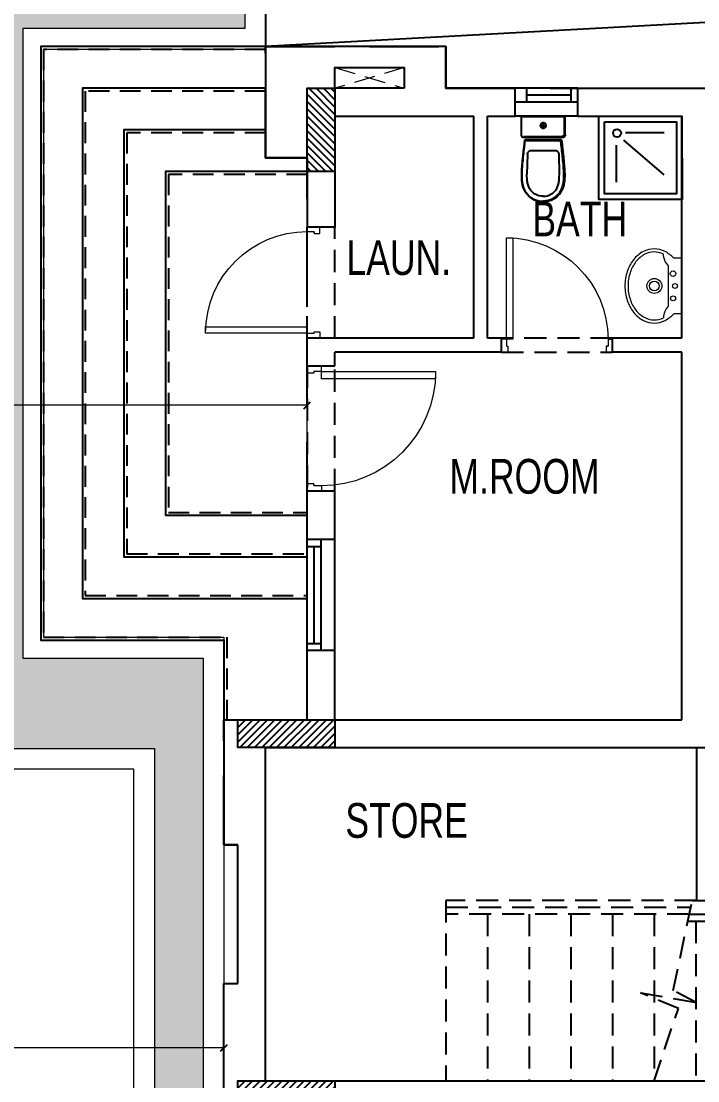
# Model space of a CAD drawing. Header units: centimetres. Extents: x 7997 to 116674, y 1017 to 13844.
# Drawn here: x 16267 to 16755, y 11440 to 12204 of the extents above; entities that cross this region are included whole.
import ezdxf

# ---------------------------------------------------------------- set-up
doc = ezdxf.new("R2010")
doc.units = ezdxf.units.CM
doc.header["$LTSCALE"] = 200
doc.header["$PDMODE"] = 2
for name, pattern in [('$0$$1$DASHED', [0.75, 0.5, -0.25]), ('$0$A-106-Typical Floor Plan$0$HIDDEN', [0.375, 0.25, -0.125]), ('A-106-Typical Floor Plan$0$HIDDEN', [0.375, 0.25, -0.125]), ('DASHED2', [0.375, 0.25, -0.125]), ('HIDDEN2', [4.7625, 3.175, -1.5875])]:
    doc.linetypes.add(name, pattern=pattern)
for name, color, linetype, lineweight in [('$0$$1$HAT', 8, 'Continuous', 9), ('$0$FIXTURE', 6, 'Continuous', 13), ('$0$WALL', 3, 'Continuous', 25), ('FIXTURE', 6, 'Continuous', 13), ('HAT', 8, 'Continuous', 9), ('TEXT', 6, 'Continuous', 18), ('WALL', 3, 'Continuous', 25)]:
    doc.layers.add(name, color=color, linetype=linetype, lineweight=lineweight)
for name, color, linetype in [('$0$BATH-FUR', 8, 'Continuous'), ('$0$STEPS', 7, 'Continuous'), ('COL', 1, 'Continuous'), ('DIM', 11, 'Continuous'), ('STEPS', 7, 'Continuous'), ('WINDOR', 6, 'Continuous'), ('Z-RUBBER', 8, 'Continuous')]:
    doc.layers.add(name, color=color, linetype=linetype)
doc.styles.add('style8', font='swisscl.ttf', dxfattribs={"width": 0.8})
doc.styles.add('T1', font='times.ttf')
doc.styles.add('T2', font='')
doc.styles.get('T2').set_extended_font_data('Elisia')
doc.dimstyles.new('NORMAL', dxfattribs={"dimtxt": 18, "dimasz": 5, "dimexe": 5, "dimexo": 5, "dimgap": 1, "dimtad": 0, "dimdec": 0, "dimdsep": 46, "dimtxsty": 'T2', "dimblk1": 'OBLIQUE', "dimblk2": 'OBLIQUE', "dimsah": 1, "dimcen": 0.09, "dimclrd": 4, "dimclre": 4, "dimclrt": 6, "dimadec": 0, "dimazin": 0, "dimtfac": 1, "dimtdec": 0, "dimtofl": 0, "dimtmove": 1, "dimatfit": 2, "dimldrblk": 'OPEN30', "dimfxl": 0, "dimtolj": 1, "dimtzin": 0, "dimlwd": 5, "dimlwe": 5, "dimarcsym": 0})
pattern_1 = [(45, (-39757.2027, -54636.4848), (-2.65165043, 2.65165043), [])]

# ---------------------------------------------------------------- blocks, each defined once
blk = doc.blocks.new('01-PLOT LAYOUT-selattin')
at = {"layer": 'Defpoints', "color": 0, "linetype": 'DASHED2'}
blk.add_lwpolyline([(2808.99, 2044.41), (2392.99, 2044.41), (2392.99, 2349.91), (2080.99, 2349.91), (2080.99, 2429.91), (2110.99, 2429.91), (2110.99, 2844.91), (2050.99, 2844.91), (2050.99, 2934.91), (2060.99, 2934.91), (2060.99, 3034.91), (2050.99, 3034.91), (2050.99, 3124.91), (2110.99, 3124.91), (2110.99, 3529.91), (2080.99, 3529.91), (2080.99, 3609.91), (2210.99, 3609.91), (2210.99, 3579.91), (2700.99, 3579.91), (2700.99, 3689.91), (3020.99, 3689.91)], dxfattribs=at)
blk = doc.blocks.new('_OBLIQUE')
at = {"color": 0, "linetype": 'ByBlock'}
blk.add_line((-0.5, -0.5), (0.5, 0.5), dxfattribs=at)
blk = doc.blocks.new('*D1467')
at = {"layer": 'Defpoints', "color": 0, "transparency": 16777216}
for p in [(15130.57, 11927.05), (15130.57, 11902.86), (16473.57, 11902.86)]:
    blk.add_point(p, dxfattribs=at)
at = {"layer": 'DIM', "color": 4, "lineweight": 5, "transparency": 16777216}
for p, q in [((15130.57, 11907.86), (15130.57, 11932.05)), ((16473.57, 11907.86), (16473.57, 11932.05)), ((15130.57, 11927.05), (15747.92, 11927.05)), ((16473.57, 11927.05), (15856.22, 11927.05))]:
    blk.add_line(p, q, dxfattribs=at)
at = {"layer": 'DIM', "color": 4, "lineweight": 5, "transparency": 16777216, "xscale": 5, "yscale": 5, "zscale": 5, "rotation": 180}
blk.add_blockref('_OBLIQUE', (15130.57, 11927.05), dxfattribs=at)
at = {"layer": 'DIM', "color": 4, "lineweight": 5, "transparency": 16777216, "xscale": 5, "yscale": 5, "zscale": 5}
blk.add_blockref('_OBLIQUE', (16473.57, 11927.05), dxfattribs=at)
at = {"layer": 'DIM', "color": 6, "transparency": 16777216, "insert": (15802.07, 11927.05), "char_height": 40, "attachment_point": 5, "style": 'T1'}
blk.add_mtext('\\A1;1343', dxfattribs=at)
blk = doc.blocks.new('_Open30')
at = {"color": 0, "linetype": 'ByBlock', "lineweight": -2}
for p, q in [((-1, 0.27), (0, 0)), ((0, 0), (-1, -0.27)), ((0, 0), (-1, 0))]:
    blk.add_line(p, q, dxfattribs=at)
blk = doc.blocks.new('*D1468')
at = {"layer": 'Defpoints', "color": 0, "transparency": 16777216}
for p in [(15130.57, 11465.36), (16413.57, 11465.36), (15130.57, 11464.11)]:
    blk.add_point(p, dxfattribs=at)
at = {"layer": 'DIM', "color": 4, "lineweight": 5, "transparency": 16777216}
for p, q in [((15130.57, 11464.11), (15717.92, 11464.11)), ((15130.57, 11460.36), (15130.57, 11459.11)), ((16413.57, 11464.11), (15826.22, 11464.11)), ((16413.57, 11460.36), (16413.57, 11459.11))]:
    blk.add_line(p, q, dxfattribs=at)
at = {"layer": 'DIM', "color": 4, "lineweight": 5, "transparency": 16777216, "xscale": 5, "yscale": 5, "zscale": 5, "rotation": 180}
blk.add_blockref('_OBLIQUE', (15130.57, 11464.11), dxfattribs=at)
at = {"layer": 'DIM', "color": 4, "lineweight": 5, "transparency": 16777216, "xscale": 5, "yscale": 5, "zscale": 5}
blk.add_blockref('_OBLIQUE', (16413.57, 11464.11), dxfattribs=at)
at = {"layer": 'DIM', "color": 6, "transparency": 16777216, "insert": (15772.07, 11464.11), "char_height": 40, "attachment_point": 5, "style": 'T1'}
blk.add_mtext('\\A1;1283', dxfattribs=at)
blk = doc.blocks.new('A$C414D25BB')
at = {"layer": 'Z-RUBBER', "ltscale": 0.05}
h = blk.add_hatch(dxfattribs=at)
h.set_pattern_fill('ANSI31', color=256, style=0)
h.set_pattern_definition([(45, (-21734.0303, -7392.24753), (-0.08838834765, 0.08838834765), [])])
h.paths.add_polyline_path([(0.114, 0.0618, -5.138733), (0.1155, 0.0618), (0.1155, 0.0603), (0.1162, 0.0603), (0.1155, 0.0581), (0.1162, 0.0581), (0.1147, 0.0556), (0.1132, 0.0581), (0.114, 0.0581), (0.1132, 0.0603), (0.114, 0.0603)])
at = {"layer": 'FIXTURE'}
for p, q in [((0.8572, 0.9156), (0.8572, 0.1156)), ((0.9072, 0.9156), (0.8572, 0.9156)), ((0.9072, 0.1156), (0.9072, 0.9156)), ((0.1072, 0.1156), (0.0722, 0.1156)), ((0.0722, 0.1156), (0.0722, 0.0156)), ((0.1072, 0.1156), (0.1072, 0.0616)), ((0.8572, 0.1156), (0.9072, 0.1156)), ((0.9072, 0.1156), (0.9472, 0.1156)), ((0.9072, 0.1156), (0.9072, 0.0616)), ((0.9472, 0.1156), (0.9472, 0.0156)), ((0.1222, 0.0156), (0.0722, 0.0156)), ((0.1192, 0.0616), (0.1072, 0.0616)), ((0.1122, 0.0616), (0.1222, 0.0616)), ((0.1222, 0.0616), (0.1222, 0.0156)), ((0.9072, 0.0616), (0.8972, 0.0616)), ((0.8972, 0.0616), (0.8972, 0.0156)), ((0.8972, 0.0156), (0.9472, 0.0156))]:
    blk.add_line(p, q, dxfattribs=at)
blk.add_lwpolyline([(0.9055, 0.0616), (0.904, 0.0616)], dxfattribs=at)
blk.add_arc((0.9072, 0.1156), 0.8, 90, 180, dxfattribs=at)
blk = doc.blocks.new('$0$CLOSET')
at = {"layer": '$0$BATH-FUR', "color": 8, "linetype": 'Continuous'}
for p, q in [((-2144343.9545, -2148345.8703), (-2144343.9545, -2148345.497)), ((-2144343.9479, -2148345.8638), (-2144343.9479, -2148345.5036)), ((-2144343.781, -2148345.5189), (-2144343.781, -2148345.8484)), ((-2144343.7744, -2148345.5189), (-2144343.7744, -2148345.8484)), ((-2144343.7113, -2148345.524), (-2144343.7525, -2148345.529)), ((-2144343.7525, -2148345.529), (-2144343.7525, -2148345.8386)), ((-2144343.7459, -2148345.5348), (-2144343.7459, -2148345.8328)), ((-2144343.7459, -2148345.8328), (-2144343.7459, -2148345.5348)), ((-2144343.6936, -2148345.5219), (-2144343.7113, -2148345.524)), ((-2144343.6764, -2148345.52), (-2144343.6936, -2148345.5219)), ((-2144343.6597, -2148345.5181), (-2144343.6764, -2148345.52)), ((-2144343.6433, -2148345.5164), (-2144343.6597, -2148345.5181)), ((-2144343.627, -2148345.5147), (-2144343.6433, -2148345.5164)), ((-2144343.6106, -2148345.513), (-2144343.627, -2148345.5147)), ((-2144343.5942, -2148345.5114), (-2144343.6106, -2148345.513)), ((-2144343.5774, -2148345.5097), (-2144343.5942, -2148345.5114)), ((-2144343.5605, -2148345.5081), (-2144343.5774, -2148345.5097)), ((-2144343.5436, -2148345.5066), (-2144343.5605, -2148345.5081)), ((-2144343.5269, -2148345.5052), (-2144343.5436, -2148345.5066)), ((-2144343.5104, -2148345.504), (-2144343.5269, -2148345.5052)), ((-2144343.4943, -2148345.5029), (-2144343.5104, -2148345.504)), ((-2144343.4787, -2148345.5022), (-2144343.4943, -2148345.5029)), ((-2144343.4639, -2148345.5017), (-2144343.4787, -2148345.5022)), ((-2144343.4499, -2148345.5015), (-2144343.4639, -2148345.5017)), ((-2144343.4367, -2148345.5017), (-2144343.4499, -2148345.5015)), ((-2144343.4241, -2148345.5022), (-2144343.4367, -2148345.5017)), ((-2144343.4121, -2148345.5031), (-2144343.4241, -2148345.5022)), ((-2144343.4006, -2148345.5043), (-2144343.4121, -2148345.5031)), ((-2144343.3895, -2148345.5059), (-2144343.4006, -2148345.5043)), ((-2144343.3787, -2148345.5079), (-2144343.3895, -2148345.5059)), ((-2144343.3682, -2148345.5103), (-2144343.3787, -2148345.5079)), ((-2144343.3578, -2148345.513), (-2144343.3682, -2148345.5103)), ((-2144343.3475, -2148345.5163), (-2144343.3578, -2148345.513)), ((-2144343.3373, -2148345.5202), (-2144343.3475, -2148345.5163)), ((-2144343.3272, -2148345.5248), (-2144343.3373, -2148345.5202)), ((-2144343.3171, -2148345.5302), (-2144343.3272, -2148345.5248)), ((-2144343.307, -2148345.5367), (-2144343.3171, -2148345.5302)), ((-2144343.6637, -2148345.5842), (-2144343.6637, -2148345.7825)), ((-2144343.6319, -2148345.5514), (-2144343.4631, -2148345.5464)), ((-2144343.4382, -2148345.5464), (-2144343.4631, -2148345.5463)), ((-2144343.427, -2148345.5469), (-2144343.4382, -2148345.5464)), ((-2144343.4165, -2148345.5476), (-2144343.427, -2148345.5469)), ((-2144343.4066, -2148345.5487), (-2144343.4165, -2148345.5476)), ((-2144343.3972, -2148345.55), (-2144343.4066, -2148345.5487)), ((-2144343.3881, -2148345.5517), (-2144343.3972, -2148345.55)), ((-2144343.3792, -2148345.5536), (-2144343.3881, -2148345.5517)), ((-2144343.3708, -2148345.5559), (-2144343.3792, -2148345.5536)), ((-2144343.3628, -2148345.5584), (-2144343.3708, -2148345.5559)), ((-2144343.3552, -2148345.5612), (-2144343.3628, -2148345.5584)), ((-2144343.3478, -2148345.5645), (-2144343.3552, -2148345.5612)), ((-2144343.3404, -2148345.5685), (-2144343.3478, -2148345.5645)), ((-2144343.3329, -2148345.5732), (-2144343.3404, -2148345.5685)), ((-2144343.3251, -2148345.5789), (-2144343.3329, -2148345.5732)), ((-2144343.3171, -2148345.5856), (-2144343.3251, -2148345.5789)), ((-2144343.3092, -2148345.5933), (-2144343.3171, -2148345.5856)), ((-2144343.3016, -2148345.6018), (-2144343.3092, -2148345.5933)), ((-2144343.2967, -2148345.5442), (-2144343.307, -2148345.5367)), ((-2144343.2947, -2148345.6112), (-2144343.3016, -2148345.6018)), ((-2144343.2864, -2148345.553), (-2144343.2967, -2148345.5442)), ((-2144343.2885, -2148345.6218), (-2144343.2947, -2148345.6112)), ((-2144343.2832, -2148345.6338), (-2144343.2885, -2148345.6218)), ((-2144343.276, -2148345.5631), (-2144343.2864, -2148345.553)), ((-2144343.2659, -2148345.5747), (-2144343.276, -2148345.5631)), ((-2144343.2564, -2148345.5879), (-2144343.2659, -2148345.5747)), ((-2144343.2478, -2148345.6028), (-2144343.2564, -2148345.5879)), ((-2144343.2406, -2148345.6197), (-2144343.2478, -2148345.6028)), ((-2144343.2349, -2148345.6387), (-2144343.2406, -2148345.6197)), ((-2144343.9045, -2148345.6837), (-2144343.8426, -2148345.6837)), ((-2144343.8736, -2148345.6527), (-2144343.8736, -2148345.7146)), ((-2144343.2789, -2148345.6476), (-2144343.2832, -2148345.6338)), ((-2144343.276, -2148345.6638), (-2144343.2789, -2148345.6476)), ((-2144343.276, -2148345.7029), (-2144343.2789, -2148345.7191)), ((-2144343.2749, -2148345.6822), (-2144343.276, -2148345.6638)), ((-2144343.2749, -2148345.6846), (-2144343.276, -2148345.7029)), ((-2144343.2378, -2148345.7069), (-2144343.2414, -2148345.7274)), ((-2144343.2365, -2148345.6832), (-2144343.2378, -2148345.7069)), ((-2144343.2313, -2148345.66), (-2144343.2349, -2148345.6387)), ((-2144343.2349, -2148345.7289), (-2144343.2313, -2148345.7076)), ((-2144343.23, -2148345.6841), (-2144343.2313, -2148345.66)), ((-2144343.2313, -2148345.7076), (-2144343.23, -2148345.6835)), ((-2144343.3552, -2148345.8055), (-2144343.3628, -2148345.8083)), ((-2144343.3478, -2148345.8022), (-2144343.3552, -2148345.8055)), ((-2144343.3404, -2148345.7982), (-2144343.3478, -2148345.8022)), ((-2144343.3329, -2148345.7935), (-2144343.3404, -2148345.7982)), ((-2144343.3251, -2148345.7879), (-2144343.3329, -2148345.7935)), ((-2144343.3171, -2148345.7811), (-2144343.3251, -2148345.7879)), ((-2144343.3092, -2148345.7734), (-2144343.3171, -2148345.7811)), ((-2144343.3016, -2148345.7649), (-2144343.3092, -2148345.7734)), ((-2144343.2947, -2148345.7555), (-2144343.3016, -2148345.7649)), ((-2144343.2885, -2148345.745), (-2144343.2947, -2148345.7555)), ((-2144343.2808, -2148345.7999), (-2144343.2908, -2148345.8097)), ((-2144343.2832, -2148345.7329), (-2144343.2885, -2148345.745)), ((-2144343.2864, -2148345.8146), (-2144343.276, -2148345.8045)), ((-2144343.2789, -2148345.7191), (-2144343.2832, -2148345.7329)), ((-2144343.2711, -2148345.7888), (-2144343.2808, -2148345.7999)), ((-2144343.276, -2148345.8045), (-2144343.2659, -2148345.7929)), ((-2144343.2619, -2148345.7762), (-2144343.2711, -2148345.7888)), ((-2144343.2659, -2148345.7929), (-2144343.2564, -2148345.7797)), ((-2144343.2537, -2148345.7618), (-2144343.2619, -2148345.7762)), ((-2144343.2564, -2148345.7797), (-2144343.2478, -2148345.7648)), ((-2144343.2468, -2148345.7457), (-2144343.2537, -2148345.7618)), ((-2144343.2478, -2148345.7648), (-2144343.2406, -2148345.7479)), ((-2144343.2414, -2148345.7274), (-2144343.2468, -2148345.7457)), ((-2144343.2406, -2148345.7479), (-2144343.2349, -2148345.7289)), ((-2144343.7963, -2148345.8703), (-2144343.9545, -2148345.8703)), ((-2144343.7963, -2148345.8638), (-2144343.9479, -2148345.8638)), ((-2144343.7525, -2148345.8386), (-2144343.7113, -2148345.8436)), ((-2144343.7105, -2148345.8371), (-2144343.7459, -2148345.8328)), ((-2144343.7113, -2148345.8436), (-2144343.6936, -2148345.8457)), ((-2144343.6928, -2148345.8392), (-2144343.7105, -2148345.8371)), ((-2144343.6936, -2148345.8457), (-2144343.6764, -2148345.8476)), ((-2144343.6757, -2148345.8411), (-2144343.6928, -2148345.8392)), ((-2144343.6764, -2148345.8476), (-2144343.6597, -2148345.8495)), ((-2144343.659, -2148345.8429), (-2144343.6757, -2148345.8411)), ((-2144343.6597, -2148345.8495), (-2144343.6433, -2148345.8512)), ((-2144343.6426, -2148345.8447), (-2144343.659, -2148345.8429)), ((-2144343.6433, -2148345.8512), (-2144343.627, -2148345.8529)), ((-2144343.6263, -2148345.8464), (-2144343.6426, -2148345.8447)), ((-2144343.6319, -2148345.8153), (-2144343.4631, -2148345.8203)), ((-2144343.627, -2148345.8529), (-2144343.6106, -2148345.8546)), ((-2144343.61, -2148345.848), (-2144343.6263, -2148345.8464)), ((-2144343.6106, -2148345.8546), (-2144343.5942, -2148345.8562)), ((-2144343.5935, -2148345.8497), (-2144343.61, -2148345.848)), ((-2144343.5942, -2148345.8562), (-2144343.5774, -2148345.8579)), ((-2144343.5768, -2148345.8513), (-2144343.5935, -2148345.8497)), ((-2144343.5774, -2148345.8579), (-2144343.5605, -2148345.8595)), ((-2144343.5599, -2148345.8529), (-2144343.5768, -2148345.8513)), ((-2144343.5605, -2148345.8595), (-2144343.5436, -2148345.861)), ((-2144343.5431, -2148345.8544), (-2144343.5599, -2148345.8529)), ((-2144343.5436, -2148345.861), (-2144343.5269, -2148345.8624)), ((-2144343.5263, -2148345.8558), (-2144343.5431, -2148345.8544)), ((-2144343.5269, -2148345.8624), (-2144343.5104, -2148345.8636)), ((-2144343.5099, -2148345.8571), (-2144343.5263, -2148345.8558)), ((-2144343.5104, -2148345.8636), (-2144343.4943, -2148345.8646)), ((-2144343.4939, -2148345.8581), (-2144343.5099, -2148345.8571)), ((-2144343.4943, -2148345.8646), (-2144343.4787, -2148345.8654)), ((-2144343.4785, -2148345.8589), (-2144343.4939, -2148345.8581)), ((-2144343.4787, -2148345.8654), (-2144343.4639, -2148345.8659)), ((-2144343.4638, -2148345.8593), (-2144343.4785, -2148345.8589)), ((-2144343.4639, -2148345.8659), (-2144343.4499, -2148345.8661)), ((-2144343.4499, -2148345.8595), (-2144343.4638, -2148345.8593)), ((-2144343.4382, -2148345.8203), (-2144343.4631, -2148345.8205)), ((-2144343.4369, -2148345.8593), (-2144343.4499, -2148345.8595)), ((-2144343.4499, -2148345.8661), (-2144343.4367, -2148345.8659)), ((-2144343.427, -2148345.8198), (-2144343.4382, -2148345.8203)), ((-2144343.4245, -2148345.8588), (-2144343.4369, -2148345.8593)), ((-2144343.4367, -2148345.8659), (-2144343.4241, -2148345.8654)), ((-2144343.4165, -2148345.8191), (-2144343.427, -2148345.8198)), ((-2144343.4127, -2148345.858), (-2144343.4245, -2148345.8588)), ((-2144343.4241, -2148345.8654), (-2144343.4121, -2148345.8645)), ((-2144343.4066, -2148345.818), (-2144343.4165, -2148345.8191)), ((-2144343.4014, -2148345.8567), (-2144343.4127, -2148345.858)), ((-2144343.4121, -2148345.8645), (-2144343.4006, -2148345.8633)), ((-2144343.3972, -2148345.8167), (-2144343.4066, -2148345.818)), ((-2144343.3906, -2148345.8552), (-2144343.4014, -2148345.8567)), ((-2144343.4006, -2148345.8633), (-2144343.3895, -2148345.8617)), ((-2144343.3881, -2148345.815), (-2144343.3972, -2148345.8167)), ((-2144343.38, -2148345.8532), (-2144343.3906, -2148345.8552)), ((-2144343.3895, -2148345.8617), (-2144343.3787, -2148345.8597)), ((-2144343.3792, -2148345.8131), (-2144343.3881, -2148345.815)), ((-2144343.3697, -2148345.8509), (-2144343.38, -2148345.8532)), ((-2144343.3708, -2148345.8108), (-2144343.3792, -2148345.8131)), ((-2144343.3787, -2148345.8597), (-2144343.3682, -2148345.8573)), ((-2144343.3628, -2148345.8083), (-2144343.3708, -2148345.8108)), ((-2144343.3596, -2148345.8482), (-2144343.3697, -2148345.8509)), ((-2144343.3682, -2148345.8573), (-2144343.3578, -2148345.8546)), ((-2144343.3496, -2148345.8451), (-2144343.3596, -2148345.8482)), ((-2144343.3578, -2148345.8546), (-2144343.3475, -2148345.8513)), ((-2144343.3398, -2148345.8414), (-2144343.3496, -2148345.8451)), ((-2144343.3475, -2148345.8513), (-2144343.3373, -2148345.8474)), ((-2144343.3301, -2148345.8369), (-2144343.3398, -2148345.8414)), ((-2144343.3373, -2148345.8474), (-2144343.3272, -2148345.8428)), ((-2144343.3204, -2148345.8317), (-2144343.3301, -2148345.8369)), ((-2144343.3272, -2148345.8428), (-2144343.3171, -2148345.8374)), ((-2144343.3107, -2148345.8255), (-2144343.3204, -2148345.8317)), ((-2144343.3171, -2148345.8374), (-2144343.307, -2148345.8309)), ((-2144343.3008, -2148345.8182), (-2144343.3107, -2148345.8255)), ((-2144343.307, -2148345.8309), (-2144343.2967, -2148345.8234)), ((-2144343.2908, -2148345.8097), (-2144343.3008, -2148345.8182)), ((-2144343.2967, -2148345.8234), (-2144343.2864, -2148345.8146))]:
    blk.add_line(p, q, dxfattribs=at)
blk.add_circle((-2144343.8736, -2148345.6838), 0.0231, dxfattribs=at)
for centre, radius, start, end in [((-2144343.6309, -2148345.5842), 0.0329, 91.69685, 180), ((-2144343.6309, -2148345.7825), 0.0329, 180, 268.30316), ((-2144343.7963, -2148345.8484), 0.0219, 270, 0), ((-2144343.7963, -2148345.8484), 0.0153, 270, 0)]:
    blk.add_arc(centre, radius, start, end, dxfattribs=at)
at = {"color": 8, "ltscale": 0.001}
for p, q in [((-2144343.9545, -2148345.497), (-2144343.7963, -2148345.497)), ((-2144343.9545, -2148345.8703), (-2144343.9545, -2148345.497)), ((-2144343.7963, -2148345.497), (-2144343.7906, -2148345.4978)), ((-2144343.7906, -2148345.4978), (-2144343.7839, -2148345.5008)), ((-2144343.7839, -2148345.5008), (-2144343.7794, -2148345.505)), ((-2144343.7794, -2148345.505), (-2144343.7759, -2148345.5111)), ((-2144343.7759, -2148345.5111), (-2144343.7744, -2148345.5189)), ((-2144343.7744, -2148345.5189), (-2144343.7744, -2148345.8484)), ((-2144343.6907, -2148345.5216), (-2144343.7525, -2148345.529)), ((-2144343.7525, -2148345.529), (-2144343.7525, -2148345.8386)), ((-2144343.6515, -2148345.5172), (-2144343.6907, -2148345.5216)), ((-2144343.6224, -2148345.5142), (-2144343.6515, -2148345.5172)), ((-2144343.5942, -2148345.5114), (-2144343.6224, -2148345.5142)), ((-2144343.5662, -2148345.5087), (-2144343.5942, -2148345.5114)), ((-2144343.5223, -2148345.5049), (-2144343.5662, -2148345.5087)), ((-2144343.5042, -2148345.5036), (-2144343.5223, -2148345.5049)), ((-2144343.4922, -2148345.5028), (-2144343.5042, -2148345.5036)), ((-2144343.4713, -2148345.5019), (-2144343.4922, -2148345.5028)), ((-2144343.4518, -2148345.5015), (-2144343.4713, -2148345.5019)), ((-2144343.4304, -2148345.502), (-2144343.4518, -2148345.5015)), ((-2144343.4043, -2148345.5039), (-2144343.4304, -2148345.502)), ((-2144343.3877, -2148345.5063), (-2144343.4043, -2148345.5039)), ((-2144343.3714, -2148345.5096), (-2144343.3877, -2148345.5063)), ((-2144343.3526, -2148345.5147), (-2144343.3714, -2148345.5096)), ((-2144343.3424, -2148345.5182), (-2144343.3526, -2148345.5147)), ((-2144343.3272, -2148345.5248), (-2144343.3424, -2148345.5182)), ((-2144343.3145, -2148345.5319), (-2144343.3272, -2148345.5248)), ((-2144343.3036, -2148345.5392), (-2144343.3145, -2148345.5319)), ((-2144343.2887, -2148345.5511), (-2144343.3036, -2148345.5392)), ((-2144343.276, -2148345.5631), (-2144343.2887, -2148345.5511)), ((-2144343.2639, -2148345.5775), (-2144343.276, -2148345.5631)), ((-2144343.2507, -2148345.5979), (-2144343.2639, -2148345.5775)), ((-2144343.2406, -2148345.6197), (-2144343.2507, -2148345.5979)), ((-2144343.2349, -2148345.6387), (-2144343.2406, -2148345.6197)), ((-2144343.2331, -2148345.6494), (-2144343.2349, -2148345.6387)), ((-2144343.2349, -2148345.7289), (-2144343.2313, -2148345.7076)), ((-2144343.231, -2148345.6647), (-2144343.2331, -2148345.6494)), ((-2144343.2313, -2148345.7076), (-2144343.2305, -2148345.693)), ((-2144343.2302, -2148345.6806), (-2144343.231, -2148345.6647)), ((-2144343.2305, -2148345.693), (-2144343.2302, -2148345.6806)), ((-2144343.2832, -2148345.8114), (-2144343.2731, -2148345.8011)), ((-2144343.2731, -2148345.8011), (-2144343.2635, -2148345.7896)), ((-2144343.2635, -2148345.7896), (-2144343.2552, -2148345.7777)), ((-2144343.2552, -2148345.7777), (-2144343.2442, -2148345.7563)), ((-2144343.2442, -2148345.7563), (-2144343.24, -2148345.7461)), ((-2144343.24, -2148345.7461), (-2144343.2349, -2148345.7289)), ((-2144343.7963, -2148345.8703), (-2144343.9545, -2148345.8703)), ((-2144343.7919, -2148345.8699), (-2144343.7963, -2148345.8703)), ((-2144343.7854, -2148345.8674), (-2144343.7919, -2148345.8699)), ((-2144343.7808, -2148345.8639), (-2144343.7854, -2148345.8674)), ((-2144343.7786, -2148345.8613), (-2144343.7808, -2148345.8639)), ((-2144343.7759, -2148345.8564), (-2144343.7786, -2148345.8613)), ((-2144343.7744, -2148345.8484), (-2144343.7759, -2148345.8564)), ((-2144343.7525, -2148345.8386), (-2144343.6515, -2148345.8504)), ((-2144343.6515, -2148345.8504), (-2144343.5858, -2148345.857)), ((-2144343.5858, -2148345.857), (-2144343.5269, -2148345.8624)), ((-2144343.5269, -2148345.8624), (-2144343.4865, -2148345.865)), ((-2144343.4865, -2148345.865), (-2144343.4464, -2148345.866)), ((-2144343.4464, -2148345.866), (-2144343.421, -2148345.8651)), ((-2144343.421, -2148345.8651), (-2144343.4006, -2148345.8633)), ((-2144343.4006, -2148345.8633), (-2144343.3787, -2148345.8597)), ((-2144343.3787, -2148345.8597), (-2144343.363, -2148345.8559)), ((-2144343.363, -2148345.8559), (-2144343.3475, -2148345.8513)), ((-2144343.3475, -2148345.8513), (-2144343.3323, -2148345.8451)), ((-2144343.3323, -2148345.8451), (-2144343.3171, -2148345.8374)), ((-2144343.3171, -2148345.8374), (-2144343.3039, -2148345.8286)), ((-2144343.3039, -2148345.8286), (-2144343.2944, -2148345.8213)), ((-2144343.2944, -2148345.8213), (-2144343.2832, -2148345.8114))]:
    blk.add_line(p, q, dxfattribs=at)
at = {"layer": 'WALL', "extrusion": (0, 0, -1)}
for p, q in [((-2144343.9545, -2148345.497), (-2144343.7934, -2148345.4974)), ((-2144343.9545, -2148345.5064), (-2144343.9545, -2148345.497)), ((-2144343.9545, -2148345.8703), (-2144343.9545, -2148345.5064)), ((-2144343.7934, -2148345.4974), (-2144343.7873, -2148345.4993)), ((-2144343.7873, -2148345.4993), (-2144343.7794, -2148345.505)), ((-2144343.7794, -2148345.505), (-2144343.7776, -2148345.508)), ((-2144343.7776, -2148345.508), (-2144343.7751, -2148345.515)), ((-2144343.7751, -2148345.515), (-2144343.7744, -2148345.5189)), ((-2144343.7744, -2148345.5189), (-2144343.7744, -2148345.8484)), ((-2144343.7525, -2148345.529), (-2144343.6907, -2148345.5216)), ((-2144343.7525, -2148345.5476), (-2144343.7525, -2148345.529)), ((-2144343.6907, -2148345.5216), (-2144343.6597, -2148345.5181)), ((-2144343.6597, -2148345.5181), (-2144343.6433, -2148345.5164)), ((-2144343.6433, -2148345.5164), (-2144343.6188, -2148345.5138)), ((-2144343.6188, -2148345.5138), (-2144343.6024, -2148345.5122)), ((-2144343.6024, -2148345.5122), (-2144343.5802, -2148345.51)), ((-2144343.5802, -2148345.51), (-2144343.5662, -2148345.5087)), ((-2144343.5662, -2148345.5087), (-2144343.5443, -2148345.5068)), ((-2144343.5443, -2148345.5068), (-2144343.5269, -2148345.5052)), ((-2144343.5269, -2148345.5052), (-2144343.5042, -2148345.5036)), ((-2144343.5042, -2148345.5036), (-2144343.4818, -2148345.5024)), ((-2144343.4818, -2148345.5024), (-2144343.4616, -2148345.5017)), ((-2144343.4616, -2148345.5017), (-2144343.4433, -2148345.5016)), ((-2144343.4433, -2148345.5016), (-2144343.4304, -2148345.502)), ((-2144343.4304, -2148345.502), (-2144343.4241, -2148345.5022)), ((-2144343.4241, -2148345.5022), (-2144343.4064, -2148345.5037)), ((-2144343.4064, -2148345.5037), (-2144343.4006, -2148345.5043)), ((-2144343.4006, -2148345.5043), (-2144343.3841, -2148345.5069)), ((-2144343.3841, -2148345.5069), (-2144343.3682, -2148345.5103)), ((-2144343.3682, -2148345.5103), (-2144343.3578, -2148345.513)), ((-2144343.3578, -2148345.513), (-2144343.3464, -2148345.5167)), ((-2144343.3464, -2148345.5167), (-2144343.3403, -2148345.5191)), ((-2144343.3403, -2148345.5191), (-2144343.331, -2148345.5231)), ((-2144343.331, -2148345.5231), (-2144343.3209, -2148345.5283)), ((-2144343.3209, -2148345.5283), (-2144343.3093, -2148345.5352)), ((-2144343.3093, -2148345.5352), (-2144343.3036, -2148345.5392)), ((-2144343.7525, -2148345.8386), (-2144343.7525, -2148345.5476)), ((-2144343.3036, -2148345.5392), (-2144343.2967, -2148345.5442)), ((-2144343.2967, -2148345.5442), (-2144343.2916, -2148345.5486)), ((-2144343.2916, -2148345.5486), (-2144343.2841, -2148345.5554)), ((-2144343.2841, -2148345.5554), (-2144343.276, -2148345.5631)), ((-2144343.276, -2148345.5631), (-2144343.2639, -2148345.5775)), ((-2144343.2639, -2148345.5775), (-2144343.2521, -2148345.5953)), ((-2144343.2521, -2148345.5953), (-2144343.2478, -2148345.6028)), ((-2144343.2478, -2148345.6028), (-2144343.2424, -2148345.6158)), ((-2144343.2424, -2148345.6158), (-2144343.239, -2148345.625)), ((-2144343.239, -2148345.625), (-2144343.2361, -2148345.6348)), ((-2144343.2361, -2148345.6348), (-2144343.234, -2148345.644)), ((-2144343.234, -2148345.644), (-2144343.2331, -2148345.6494)), ((-2144343.2319, -2148345.7114), (-2144343.2337, -2148345.7216)), ((-2144343.2331, -2148345.6494), (-2144343.2308, -2148345.6692)), ((-2144343.2309, -2148345.7003), (-2144343.2319, -2148345.7114)), ((-2144343.2303, -2148345.6868), (-2144343.2309, -2148345.7003)), ((-2144343.2308, -2148345.6692), (-2144343.2303, -2148345.6868)), ((-2144343.2683, -2148345.7954), (-2144343.2781, -2148345.8063)), ((-2144343.2594, -2148345.7837), (-2144343.2683, -2148345.7954)), ((-2144343.2521, -2148345.7723), (-2144343.2594, -2148345.7837)), ((-2144343.2497, -2148345.767), (-2144343.2521, -2148345.7723)), ((-2144343.2442, -2148345.7563), (-2144343.2497, -2148345.767)), ((-2144343.2421, -2148345.7512), (-2144343.2442, -2148345.7563)), ((-2144343.2385, -2148345.741), (-2144343.2421, -2148345.7512)), ((-2144343.2349, -2148345.7287), (-2144343.2385, -2148345.741)), ((-2144343.2337, -2148345.7216), (-2144343.2349, -2148345.7287)), ((-2144343.7963, -2148345.8703), (-2144343.9545, -2148345.8703)), ((-2144343.7919, -2148345.8699), (-2144343.7963, -2148345.8703)), ((-2144343.7887, -2148345.8686), (-2144343.7919, -2148345.8699)), ((-2144343.7831, -2148345.8657), (-2144343.7887, -2148345.8686)), ((-2144343.7808, -2148345.8639), (-2144343.7831, -2148345.8657)), ((-2144343.7786, -2148345.8613), (-2144343.7808, -2148345.8639)), ((-2144343.7759, -2148345.8564), (-2144343.7786, -2148345.8613)), ((-2144343.7744, -2148345.8484), (-2144343.7759, -2148345.8564)), ((-2144343.7223, -2148345.8421), (-2144343.7525, -2148345.8386)), ((-2144343.6936, -2148345.8457), (-2144343.7223, -2148345.8421)), ((-2144343.6729, -2148345.848), (-2144343.6936, -2148345.8457)), ((-2144343.6559, -2148345.8499), (-2144343.6729, -2148345.848)), ((-2144343.627, -2148345.8529), (-2144343.6559, -2148345.8499)), ((-2144343.6106, -2148345.8546), (-2144343.627, -2148345.8529)), ((-2144343.5774, -2148345.8579), (-2144343.6106, -2148345.8546)), ((-2144343.5436, -2148345.861), (-2144343.5774, -2148345.8579)), ((-2144343.5186, -2148345.863), (-2144343.5436, -2148345.861)), ((-2144343.4943, -2148345.8646), (-2144343.5186, -2148345.863)), ((-2144343.4639, -2148345.8659), (-2144343.4943, -2148345.8646)), ((-2144343.4367, -2148345.8659), (-2144343.4639, -2148345.8659)), ((-2144343.4006, -2148345.8633), (-2144343.4367, -2148345.8659)), ((-2144343.3787, -2148345.8597), (-2144343.4006, -2148345.8633)), ((-2144343.363, -2148345.8559), (-2144343.3787, -2148345.8597)), ((-2144343.3526, -2148345.8529), (-2144343.363, -2148345.8559)), ((-2144343.3373, -2148345.8474), (-2144343.3526, -2148345.8529)), ((-2144343.3272, -2148345.8428), (-2144343.3373, -2148345.8474)), ((-2144343.3171, -2148345.8374), (-2144343.3272, -2148345.8428)), ((-2144343.3105, -2148345.833), (-2144343.3171, -2148345.8374)), ((-2144343.2991, -2148345.825), (-2144343.3105, -2148345.833)), ((-2144343.2916, -2148345.819), (-2144343.2991, -2148345.825)), ((-2144343.2781, -2148345.8063), (-2144343.2916, -2148345.819))]:
    blk.add_line(p, q, dxfattribs=at)
blk = doc.blocks.new('$0$WB')
at = {"layer": '$0$FIXTURE'}
for p, q in [((-25.81, 0), (-25.81, -7.5)), ((-25.81, 0), (25.81, 0)), ((25.81, 0), (25.81, -7.58)), ((-18.63, -12.81), (18.63, -12.81))]:
    blk.add_line(p, q, dxfattribs=at)
for centre, major_axis, start_param, end_param in [((-6.62, -28.83), (20.29, 20.29), 1.518135, 1.874146), ((-11.48, -8.16), (-1.84, 1.84), 3.926991, 10.210176), ((0, -6.38), (-1.62, 1.62), 3.926991, 10.210176), ((11.48, -8.16), (-1.63, 1.63), 3.926991, 10.210176), ((6.52, -28.83), (-20.29, 20.29), 4.409039, 4.760536), ((-12.73, -25.63), (-15.41, 15.41), 0.30335, 0.785398), ((-12.73, -25.63), (13.38, 13.38), 1.904112, 2.838243), ((-30.75, 0.77), (12.84, 12.84), 3.981946, 4.653077), ((0, -25.5), (-4.92, 4.92), 3.926991, 10.210176), ((29.98, 0), (12.07, 12.07), 3.204705, 3.899223), ((12.63, -25.63), (-13.38, 13.38), 3.444942, 4.39646), ((12.63, -25.63), (-15.41, 15.41), 3.926991, 4.409039), ((-12.73, -25.63), (15.41, 15.41), 2.356194, 2.838243), ((0, -25.5), (3.23, 3.23), 5.497787, 11.780972), ((12.63, -25.63), (15.41, 15.41), 5.015739, 5.497787), ((-6.62, -22.43), (-20.29, 20.29), 1.267446, 1.686556), ((-6.62, -22.43), (-18.26, 18.26), 1.267446, 1.686556), ((6.52, -22.43), (18.26, 18.26), 4.59663, 5.015739), ((6.52, -22.43), (20.29, 20.29), 4.59663, 5.015739), ((-2.64, -17.41), (-24.82, 24.82), 1.686556, 2.039325), ((-2.64, -17.41), (22.79, 22.79), 3.257352, 3.610121), ((-0.05, -9.5), (-28.67, 28.67), 2.039325, 2.356194), ((-0.05, -9.5), (28.67, 28.67), 3.926991, 4.243861), ((2.54, -17.41), (-22.79, 22.79), 2.673064, 3.025833), ((2.54, -17.41), (24.82, 24.82), 4.243861, 4.59663), ((-0.05, -9.5), (30.7, 30.7), 3.610121, 3.926991), ((-0.05, -9.5), (-30.7, 30.7), 2.356194, 2.673064)]:
    blk.add_ellipse(centre, major_axis=major_axis, ratio=1, start_param=start_param, end_param=end_param, dxfattribs=at)
blk = doc.blocks.new('05-GF COLUMNS-Essa', base_point=(34188.06, 8657))
at = {"layer": 'COL', "ltscale": 0.05}
h = blk.add_hatch(dxfattribs=at)
h.set_pattern_fill('ANSI31', color=8, scale=30, angle=-90)
h.set_pattern_definition([(315, (-30460.432, 84037.2598), (2.65165043, 2.65165043), [])])
h.paths.add_polyline_path([(34238.06, 10062), (34238.06, 10002), (34218.06, 10002), (34218.06, 10062)])
h = blk.add_hatch(dxfattribs=at)
h.set_pattern_fill('ANSI31', color=8, scale=30)
h.set_pattern_definition(pattern_1)
h.paths.add_polyline_path([(34238.06, 9587), (34168.06, 9587), (34168.06, 9607), (34238.06, 9607)])
h = blk.add_hatch(dxfattribs=at)
h.set_pattern_fill('ANSI31', color=8, scale=30)
h.set_pattern_definition(pattern_1)
h.paths.add_polyline_path([(34238.06, 9327), (34168.06, 9327), (34168.06, 9347), (34238.06, 9347)])
at = {"layer": 'COL'}
for points in [[(34238.06, 10062), (34238.06, 10002), (34218.06, 10002), (34218.06, 10062)], [(34238.06, 9587), (34168.06, 9587), (34168.06, 9607), (34238.06, 9607)], [(34238.06, 9327), (34168.06, 9327), (34168.06, 9347), (34238.06, 9347)]]:
    blk.add_lwpolyline(points, close=True, dxfattribs=at)
blk = doc.blocks.new('02-GROUND FLOOR PLAN-selattin', base_point=(28755.36, 25545.28))
at = {"layer": '$0$$1$HAT', "linetype": '$0$$1$DASHED', "ltscale": 0.15}
for p, q in [((27735.36, 25440.28), (27785.36, 25425.28)), ((27785.36, 25440.28), (27735.36, 25425.28))]:
    blk.add_line(p, q, dxfattribs=at)
at = {"layer": '$0$BATH-FUR'}
for p, q in [((27944.84, 25393.38), (27972.63, 25393.38)), ((27937.98, 25384.26), (27937.98, 25357.58)), ((27943.35, 25387.85), (27972.39, 25362.82))]:
    blk.add_line(p, q, dxfattribs=at)
for points in [[(27925.54, 25405.22), (27985.36, 25405.22), (27985.54, 25345.22), (27925.54, 25345.22)], [(27929.54, 25401.22), (27981.54, 25401.22), (27981.54, 25349.22), (27929.54, 25349.22)]]:
    blk.add_lwpolyline(points, close=True, dxfattribs=at)
blk.add_circle((27938.68, 25392.98), 2.88, dxfattribs=at)
at = {"layer": '$0$STEPS'}
blk.add_line((27685.36, 25545.28), (27685.36, 25455.28), dxfattribs=at)
for points in [[(27685.36, 25545.28), (28143.36, 25480.28), (27685.36, 25455.28)], [(27685.36, 25455.28), (27523.36, 25455.28), (27523.36, 25027.78), (27655.36, 25027.78), (27655.36, 24970.28)], [(27685.36, 25425.28), (27553.36, 25425.28), (27553.36, 25057.78), (27715.36, 25057.78)], [(27685.36, 25395.28), (27583.36, 25395.28), (27583.36, 25087.78), (27715.36, 25087.78)], [(27715.36, 25365.28), (27613.36, 25365.28), (27613.36, 25117.78), (27715.36, 25117.78)]]:
    blk.add_lwpolyline(points, dxfattribs=at)
at = {"layer": '$0$WALL', "color": 8, "linetype": '$0$A-106-Typical Floor Plan$0$HIDDEN', "ltscale": 0.3}
for points in [[(27685.36, 25453.28), (27525.36, 25453.28), (27525.36, 25029.78), (27657.36, 25029.78), (27657.36, 24970.28)], [(27685.36, 25423.28), (27555.36, 25423.28), (27555.36, 25059.78), (27715.36, 25059.78)], [(27685.36, 25393.28), (27585.36, 25393.28), (27585.36, 25089.78), (27715.36, 25089.78)], [(27715.36, 25363.28), (27615.36, 25363.28), (27615.36, 25119.78), (27715.36, 25119.78)]]:
    blk.add_lwpolyline(points, dxfattribs=at)
at = {"layer": 'STEPS', "color": 8, "linetype": 'HIDDEN2', "ltscale": 0.025}
for p, q in [((27715.36, 25245.28), (27715.36, 25325.28)), ((27735.36, 25245.28), (27735.36, 25325.28)), ((27935.36, 25245.28), (27855.36, 25245.28)), ((27855.36, 25235.28), (27935.36, 25235.28)), ((27715.36, 25225.28), (27715.36, 25135.28)), ((27735.36, 25135.28), (27735.36, 25225.28)), ((27815.36, 24840.28), (27815.36, 24710.28)), ((27995.89, 24840.28), (27815.36, 24840.28)), ((27815.36, 24835.28), (27991.84, 24835.28)), ((27990.78, 24830.28), (27815.36, 24830.28)), ((27845.36, 24830.28), (27845.36, 24710.28)), ((27875.36, 24830.28), (27875.36, 24710.28)), ((27905.36, 24830.28), (27905.36, 24710.28)), ((27935.36, 24830.28), (27935.36, 24710.28)), ((27965.36, 24830.28), (27965.36, 24710.28)), ((27995.36, 24825.28), (27995.36, 24710.28))]:
    blk.add_line(p, q, dxfattribs=at)
at = {"layer": 'STEPS'}
for p, q in [((27995.86, 24950.28), (27995.86, 24840.28)), ((27989.73, 24825.28), (28175.86, 24825.28))]:
    blk.add_line(p, q, dxfattribs=at)
at = {"layer": 'STEPS', "color": 8, "linetype": 'HIDDEN2', "ltscale": 0.025}
blk.add_lwpolyline([(27965.36, 24710.28), (27982.91, 24762.42), (27955.56, 24773.71), (27995.69, 24766.72), (27979.23, 24775.31), (27992.89, 24840.28)], dxfattribs=at)
at = {"layer": 'WALL'}
for p, q in [((27785.36, 25425.28), (27735.36, 25425.28)), ((27865.36, 25405.28), (27865.36, 25425.28)), ((27910.36, 25405.28), (27910.36, 25425.28)), ((27910.36, 25425.28), (28055.36, 25425.28)), ((27735.36, 25405.28), (27835.36, 25405.28)), ((27735.36, 25405.28), (27735.36, 25325.28)), ((27835.36, 25245.28), (27835.36, 25405.28)), ((27845.36, 25405.28), (27865.36, 25405.28)), ((27845.36, 25245.28), (27845.36, 25405.28)), ((27910.36, 25405.28), (27985.36, 25405.28)), ((27985.36, 25245.28), (27985.36, 25405.28)), ((27735.36, 25325.28), (27715.36, 25325.28)), ((27835.36, 25245.28), (27715.36, 25245.28)), ((27715.36, 25225.28), (27715.36, 25245.28)), ((27855.36, 25245.28), (27845.36, 25245.28)), ((27855.36, 25235.28), (27855.36, 25245.28)), ((27985.36, 25245.28), (27935.36, 25245.28)), ((27935.36, 25235.28), (27935.36, 25245.28)), ((27735.36, 25225.28), (27735.36, 25235.28)), ((27855.36, 25235.28), (27735.36, 25235.28)), ((27985.36, 25235.28), (27935.36, 25235.28)), ((27985.36, 24970.28), (27985.36, 25235.28)), ((27715.36, 25225.28), (27735.36, 25225.28)), ((27715.36, 25100.28), (27715.36, 25135.28)), ((27715.36, 25135.28), (27735.36, 25135.28)), ((27735.36, 25100.28), (27735.36, 25135.28)), ((27735.36, 25100.28), (27715.36, 25100.28)), ((27715.36, 24970.28), (27715.36, 25020.28)), ((27735.36, 25020.28), (27715.36, 25020.28)), ((27735.36, 24970.28), (27735.36, 25020.28)), ((27655.36, 24970.28), (27715.36, 24970.28)), ((27735.36, 24970.28), (27985.36, 24970.28)), ((27685.36, 24710.28), (27685.36, 24950.28)), ((27685.36, 24950.28), (28075.36, 24950.28)), ((27665.36, 24780.28), (27665.36, 24880.28)), ((27992.94, 24840.28), (28165.36, 24840.28)), ((27990.83, 24830.28), (28175.36, 24830.28)), ((27685.36, 24710.28), (28175.36, 24710.28))]:
    blk.add_line(p, q, dxfattribs=at)
at = {"layer": 'WALL', "color": 8, "linetype": 'A-106-Typical Floor Plan$0$HIDDEN', "ltscale": 0.3}
blk.add_line((27715.36, 25245.28), (27715.36, 25325.28), dxfattribs=at)
at = {"layer": 'WALL', "ltscale": 150}
for p, q in [((27655.36, 24970.28), (27655.36, 24880.28)), ((27655.36, 24880.28), (27665.36, 24880.28)), ((27655.36, 24690.28), (27655.36, 24780.28)), ((27655.36, 24780.28), (27665.36, 24780.28))]:
    blk.add_line(p, q, dxfattribs=at)
at = {"layer": 'WALL'}
for points in [[(27865.36, 25425.28), (27815.36, 25425.28), (27815.36, 25455.28), (27685.36, 25455.28), (27685.36, 25375.28), (27715.36, 25375.28), (27715.36, 25325.28)], [(27735.36, 25425.28), (27735.36, 25440.28), (27785.36, 25440.28), (27785.36, 25425.28)]]:
    blk.add_lwpolyline(points, dxfattribs=at)
at = {"layer": 'WINDOR'}
for p, q in [((27910.36, 25425.28), (27865.36, 25425.28)), ((27873.36, 25425.28), (27873.36, 25415.28)), ((27905.36, 25420.28), (27873.36, 25420.28)), ((27905.36, 25425.28), (27905.36, 25415.28)), ((27910.36, 25415.28), (27865.36, 25415.28)), ((27910.36, 25405.28), (27865.36, 25405.28)), ((27715.36, 25020.28), (27715.36, 25100.28)), ((27725.36, 25020.28), (27725.36, 25100.28)), ((27735.36, 25020.28), (27735.36, 25100.28)), ((27715.36, 25095.28), (27725.36, 25095.28)), ((27720.36, 25025.28), (27720.36, 25095.28)), ((27715.36, 25025.28), (27725.36, 25025.28))]:
    blk.add_line(p, q, dxfattribs=at)
at = {"layer": '$0$BATH-FUR', "xscale": -85.05000000004682, "yscale": 85.05000000004682, "zscale": 85.05000000004662, "rotation": 90}
blk.add_blockref('$0$CLOSET', (-182688914.95, -182351048.05), dxfattribs=at)
at = {"layer": '$0$FIXTURE', "xscale": 0.7748691099453772, "yscale": 0.7748691099453772, "zscale": 0.7748691099453772, "rotation": 270}
blk.add_blockref('$0$WB', (27985.36, 25282.84), dxfattribs=at)
at = {"color": 6, "ltscale": 2}
blk.add_blockref('05-GF COLUMNS-Essa', (27685.36, 24020.28), dxfattribs=at)
at = {"layer": 'WALL', "color": 0}
for p, xscale, yscale, zscale, rotation in [((27725.93, 25331.88), -91.4285714738077, 91.4285714738077, 91.4285714738075, 90), ((27713.75, 25127.85), -102.8571428731091, 102.8571428731091, 102.8571428731091, 270)]:
    blk.add_blockref('A$C414D25BB', p, dxfattribs=dict(at, xscale=xscale, yscale=yscale, zscale=zscale, rotation=rotation))
at = {"layer": 'WALL', "color": 0, "xscale": -91.42857147380708, "yscale": 91.42857147380708, "zscale": 91.42857147380708}
blk.add_blockref('A$C414D25BB', (27941.96, 25233.85), dxfattribs=at)
at = {"layer": 'TEXT', "style": 'style8'}
for s, p in [('BATH', (27877.61, 25318.62)), ('LAUN.', (27743.65, 25290.76)), ('M.ROOM', (27817.89, 25133.23)), ('STORE', (27742.87, 24885.35))]:
    blk.add_text(s, height=25, dxfattribs=at).set_placement(p)

msp = doc.modelspace()

# ---------------------------------------------------------------- linework, layer by layer
at = {"layer": 'HAT', "color": 8}
for points in [[(16454.9685, 8924.3622), (16454.9685, 9319.5905, -0.38544678), (16913.5736, 9734.8159), (16913.5736, 10530.3622), (16348.5736, 10530.3622), (16348.5736, 11664.8622), (16188.5736, 11664.8622), (16188.5736, 12458.3622), (17633.5736, 12458.3622), (17633.5736, 10530.3622), (17093.5736, 10530.3622), (17093.5736, 9734.8159), (17793.5736, 9734.8159)], [(17793.5736, 9719.8159), (17078.5736, 9719.8159), (17078.5736, 10545.3622), (17618.5736, 10545.3622), (17618.5736, 12443.3622), (16203.5736, 12443.3622), (16203.5736, 11679.8622), (16363.5736, 11679.8622), (16363.5736, 10545.3622), (16928.5736, 10545.3622), (16928.5736, 9719.5635, 0.39466166), (16469.9685, 9318.8397), (16469.9685, 8924.3622)]]:
    msp.add_lwpolyline(points, format="xyb", dxfattribs=at)

# ---------------------------------------------------------------- block references
at = {"layer": 'DIM', "linetype": 'Continuous'}
msp.add_blockref('01-PLOT LAYOUT-selattin', (14362.5823, 8575.4489), dxfattribs=at)

# ---------------------------------------------------------------- dimensions: what is measured, and where the dimension line sits
at = {"layer": 'DIM'}
for base, p1, p2, picture, middle in [((15130.5736, 11927.0471), (16473.5736, 11902.8622), (15130.5736, 11902.8622), '*D1467', (15802.0736, 11927.0471)), ((15130.5736, 11464.1106), (16413.5736, 11465.3622), (15130.5736, 11465.3622), '*D1468', (15772.0736, 11464.1106))]:
    dim = msp.add_linear_dim(base=base, p1=p1, p2=p2, dimstyle='NORMAL', override={"dimtxt": 40, "dimtxsty": 'T1'}, dxfattribs=at)
    dim.commit()
    dim.dimension.update_dxf_attribs({"geometry": picture, "text_midpoint": middle})

# ---------------------------------------------------------------- next in the draw order: block references
at = {"layer": 'DIM', "linetype": 'Continuous'}
msp.add_blockref('02-GROUND FLOOR PLAN-selattin', (17513.5736, 12275.3622), dxfattribs=at)

# ---------------------------------------------------------------- next in the draw order: hatches: boundary and pattern name
at = {"layer": 'DIM'}
h = msp.add_hatch(dxfattribs=at)
h.set_pattern_fill('AR-HBONE', color=6, scale=0.15, style=0)
h.set_pattern_definition([(45, (-1324.852, -5411.261), (0, 21.552615), [45.72, -15.24]), (135, (-1314.075, -5400.485), (2e-15, 21.552615), [45.72, -15.24])])
h.paths.add_polyline_path([(17078.5736, 10545.3622), (17618.5736, 10545.3622), (17618.5736, 12443.3622), (16203.5736, 12443.3622), (16203.5736, 11679.8622), (16363.5736, 11679.8622), (16363.5736, 10545.3622), (16928.5736, 10545.3622), (16928.5736, 9719.5635), (17078.5736, 9719.8159)])
h.paths.add_polyline_path([(16740.5736, 10604.8622), (16740.5736, 10910.3622), (16428.5736, 10910.3622), (16428.5736, 11020.3622), (16458.5736, 11020.3622), (16458.5736, 11375.3622), (16398.5736, 11375.3622), (16398.5736, 11744.8622), (16268.5736, 11744.8622), (16268.5736, 12198.3622), (16428.5736, 12198.3622), (16428.5736, 12290.3622), (16828.5736, 12290.3622), (16828.5736, 12378.3622), (17078.5736, 12378.3622), (17078.5736, 12280.3622), (17368.5736, 12280.3622), (17368.5736, 12310.3622), (17528.5736, 12310.3622), (17528.5736, 12150.3622), (17498.5736, 12150.3622), (17498.5736, 10895.3622), (17528.5736, 10895.3622), (17528.5736, 10735.3622), (17368.5736, 10735.3622), (17368.5736, 10765.3622), (17186.5736, 10765.3622), (17186.5736, 10604.8622)], flags=16)

# ---------------------------------------------------------------- next in the draw order: linework, layer by layer
at = {"layer": 'HAT', "color": 8}
for points in [[(17368.5736, 12280.3622), (17078.5736, 12280.3622), (17078.5736, 12378.3622), (16828.5736, 12378.3622), (16828.5736, 12290.3622), (16428.5736, 12290.3622), (16428.5736, 12198.3622), (16268.5736, 12198.3622), (16268.5736, 11744.8622), (16398.5736, 11744.8622), (16398.5736, 11375.3622), (16458.5736, 11375.3622), (16458.5736, 11020.3622), (16428.5736, 11020.3622), (16428.5736, 10910.3622), (16740.5736, 10910.3622), (16740.5736, 10604.8622), (17186.5736, 10604.8622)], [(17383.5736, 12265.3622), (17063.5736, 12265.3622), (17063.5736, 12363.3622), (16843.5736, 12363.3622), (16843.5736, 12275.3622), (16443.5736, 12275.3622), (16443.5736, 12183.3622), (16283.5736, 12183.3622), (16283.5736, 11759.8622), (16413.5736, 11759.8622), (16413.5736, 11390.3622), (16473.5736, 11390.3622), (16473.5736, 11005.3622), (16443.5736, 11005.3622), (16443.5736, 10925.3622), (16755.5736, 10925.3622), (16755.5736, 10619.8622), (17171.5736, 10619.8622)]]:
    msp.add_lwpolyline(points, dxfattribs=at)

doc.saveas('drawing.dxf')
